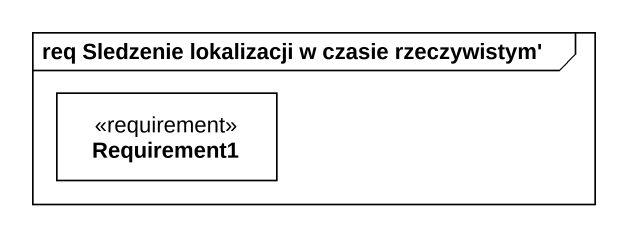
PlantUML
@startuml
mainframe req Sledzenie lokalizacji w czasie rzeczywistym'
hide circle
hide empty members
class Requirement1 <<requirement>>
@enduml
